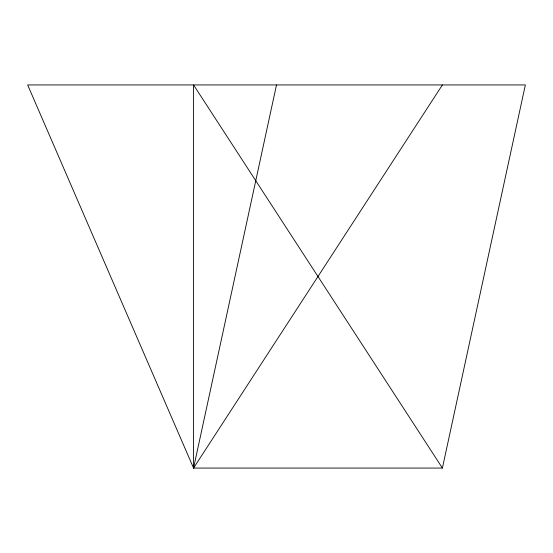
<?xml version="1.0" encoding="UTF-8"?>
<svg xmlns="http://www.w3.org/2000/svg" width="553" height="553" viewBox="0 0 553 553"><rect width="100%" height="100%" fill="white"/><g stroke="black" fill="none" stroke-linecap="round" stroke-linejoin="round"><path stroke-width="0.83" d="M442.4 84.934L193.55 468.066L27.65 84.934L525.35 84.934L442.4 468.066L193.55 468.066L276.5 84.934M442.4 468.066L193.55 84.934L193.55 468.066"/></g></svg>
